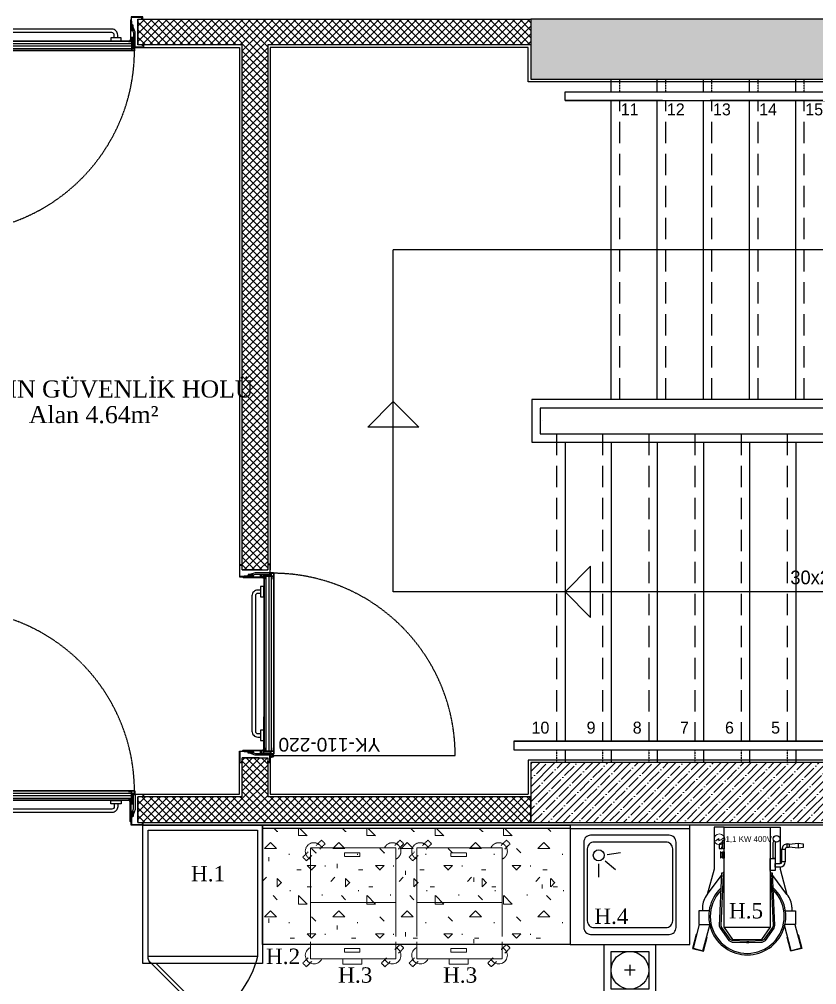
# Model space of a CAD drawing. Header units: millimetres. Extents: x -29311 to -3405, y 28913 to 42880.
# Drawn here: x -24803 to -24337, y 39753 to 40318 of the extents above; entities that cross this region are included whole.
import ezdxf
from ezdxf.enums import TextEntityAlignment as Align

# ---------------------------------------------------------------- set-up
doc = ezdxf.new("R2010")
doc.units = ezdxf.units.MM
doc.linetypes.add('HIDDEN', pattern=[0.375, 0.25, -0.125])
doc.linetypes.add('HIDDEN2', pattern=[0.1875, 0.125, -0.0625])
for name, color, linetype in [('1.2 mm sac', 7, 'Continuous'), ('A-BA', 1, 'Continuous'), ('A-DUVAR', 53, 'Continuous'), ('A-DUVAR-ALCIPAN', 9, 'Continuous'), ('A-DUVAR-TARAMA', 251, 'Continuous'), ('A-KAPI', 214, 'Continuous'), ('A-KAPI-AKSESUAR', 206, 'Continuous'), ('A-KAPI-METAL', 84, 'Continuous'), ('A-KAPI-PROFIL', 206, 'Continuous'), ('A-KORKULUK-KUPESTE', 206, 'Continuous'), ('A-MERDIVEN', 125, 'Continuous'), ('A-MK-SUZGEC', 126, 'Continuous'), ('A-SIVA-IC', 97, 'Continuous'), ('A-TEFRIS', 251, 'Continuous'), ('A-YALITIM-ISI', 251, 'BATTING'), ('A-YAZI', 136, 'Continuous'), ('Kıtc-002 Çizgi', 7, 'Continuous'), ('Kıtc-011 Elk Tes Yazı 001', 1, 'Continuous'), ('Kıtc-014 Elk Tes İşaretler', 1, 'Continuous'), ('level', 10, 'Continuous'), ('stair', 3, 'Continuous'), ('symbol', 8, 'Continuous'), ('trace_down', 8, 'HIDDEN2'), ('yazı2', 9, 'Continuous')]:
    doc.layers.add(name, color=color, linetype=linetype)
for name, color, linetype, lineweight in [('gor-0.05', 63, 'Continuous', 5), ('GRC-mermer tarama', 253, 'Continuous', 13), ('tarama-betonarme', 252, 'Continuous', 13)]:
    doc.layers.add(name, color=color, linetype=linetype, lineweight=lineweight)
doc.styles.add('HA_SMART', font='')
doc.styles.add('ROMANS', font='romans')
doc.styles.get("Standard").update_dxf_attribs({"font": 'arial.ttf'})
doc.styles.add('YAZ', font='times.ttf', dxfattribs={"height": 0.12})
doc.styles.add('YAZ-50', font='times.ttf', dxfattribs={"width": 0.9})
doc.styles.get('HA_SMART').set_extended_font_data('Sakkal Majalla')
doc.linetypes.add('BATTING', pattern='A,0.00254,-2.54,[134,ltypeshp.shx,S=2.54,R=0,X=-2.54,Y=0],-5.08,[134,ltypeshp.shx,S=2.54,R=180,X=2.54,Y=0],-2.54', length=10.16254)
pattern_1 = [(45, (-75202.6075, 54657.0166), (-4.4194174, 4.4194174), []), (45, (-75198.188, 54657.0166), (-4.4194174, 4.4194174), [7.8125, -1.5625, 0, -1.5625])]
pattern_2 = [(45, (-75202.6075, 58858.546), (-2.2097087, 2.2097087), []), (135, (-75202.6075, 58858.546), (-2.2097087, -2.2097087), [])]

# ---------------------------------------------------------------- blocks, each defined once
blk = doc.blocks.new('KAPIYANGIN')
at = {"color": 8, "linetype": 'HIDDEN'}
blk.add_lwpolyline([(85085.65, 20208.57), (85192.35, 20208.57, 0.411438), (85086.66, 20315.27, 0.002371), (85085.65, 20315.28)], format="xyb", dxfattribs=at)
for radius in [1, 0.5, 0.4]:
    blk.add_circle((85085.12, 20208.45), radius)
at = {"linetype": 'ByBlock', "ltscale": 12}
blk.add_arc((85080.61, 20211.14), 0.0345, 188.5836, 255.4134, dxfattribs=at)
at = {"layer": '1.2 mm sac', "color": 0}
blk.add_line((85084.38, 20211.1), (85080.6, 20211.1), dxfattribs=at)
at = {"layer": 'A-DUVAR'}
for points in [[(85077.62, 20317.25), (85067.62, 20317.25)], [(85077.62, 20207.25), (85067.62, 20207.25)]]:
    blk.add_lwpolyline(points, dxfattribs=at)
at = {"layer": 'A-DUVAR-ALCIPAN', "linetype": 'ByBlock', "ltscale": 12}
for p, q in [((85081.77, 20211.3), (85081.77, 20313.6)), ((85084.77, 20211.3), (85084.77, 20315.3))]:
    blk.add_line(p, q, dxfattribs=at)
at = {"layer": 'A-KAPI-AKSESUAR', "ltscale": 12}
for points in [[(85078.42, 20305.45), (85076.82, 20305.45, 0.414214), (85073.42, 20302.05), (85073.42, 20222.85, 0.414214), (85076.82, 20219.45), (85078.42, 20219.45)], [(85078.42, 20303.45), (85076.82, 20303.45, 0.414214), (85075.42, 20302.05), (85075.42, 20222.85, 0.414214), (85076.82, 20221.45), (85078.42, 20221.45)]]:
    blk.add_lwpolyline(points, format="xyb", dxfattribs=at)
for points in [[(85080.42, 20301.45), (85080.42, 20307.45), (85078.42, 20307.45), (85078.42, 20301.45)], [(85080.42, 20217.45), (85080.42, 20223.45), (85078.42, 20223.45), (85078.42, 20217.45)]]:
    blk.add_lwpolyline(points, close=True, dxfattribs=at)
at = {"layer": 'A-KAPI-METAL'}
for p, q in [((85080.42, 20313.87), (85080.42, 20215.81)), ((85084.35, 20313.95), (85080.5, 20313.95)), ((85080.57, 20313.8), (85085.97, 20313.8)), ((85080.57, 20313.8), (85080.57, 20311.8)), ((85080.57, 20313.8), (85080.57, 20213.1)), ((85080.77, 20311.8), (85080.57, 20311.8)), ((85080.77, 20313.6), (85085.77, 20313.6)), ((85080.77, 20313.6), (85080.77, 20311.8)), ((85084.22, 20315.37), (85084.22, 20314.01)), ((85084.22, 20314.01), (85084.37, 20314.01)), ((85086.04, 20315.45), (85084.3, 20315.45)), ((85084.37, 20313.99), (85084.37, 20315.3)), ((85085.97, 20315.3), (85084.37, 20315.3)), ((85084.37, 20315.26), (85084.52, 20315.26)), ((85084.52, 20315.26), (85084.52, 20313.89)), ((85084.77, 20315.3), (85085.97, 20315.3)), ((85085.77, 20311.8), (85085.77, 20313.6)), ((85085.97, 20311.8), (85085.77, 20311.8)), ((85085.97, 20315.3), (85085.97, 20209.6)), ((85085.97, 20313.8), (85085.97, 20311.8)), ((85086.12, 20315.37), (85086.12, 20209.53)), ((85080.42, 20211.03), (85080.42, 20231.28)), ((85084.35, 20210.95), (85080.5, 20210.95)), ((85080.57, 20213.1), (85080.77, 20213.1)), ((85080.57, 20211.1), (85080.57, 20213.1)), ((85080.57, 20211.1), (85085.97, 20211.1)), ((85080.77, 20213.1), (85080.77, 20211.3)), ((85080.77, 20211.3), (85085.77, 20211.3)), ((85084.22, 20209.53), (85084.22, 20210.89)), ((85084.22, 20210.89), (85084.37, 20210.89)), ((85086.04, 20209.45), (85084.3, 20209.45)), ((85084.37, 20210.91), (85084.37, 20209.6)), ((85084.37, 20209.65), (85084.52, 20209.65)), ((85085.97, 20209.6), (85084.37, 20209.6)), ((85084.52, 20209.65), (85084.52, 20211.01)), ((85085.97, 20209.6), (85084.77, 20209.6)), ((85085.77, 20213.1), (85085.97, 20213.1)), ((85085.77, 20213.1), (85085.77, 20211.3)), ((85085.97, 20211.1), (85085.97, 20213.1))]:
    blk.add_line(p, q, dxfattribs=at)
for points in [[(85066.12, 20320.15), (85066.12, 20313.35, 0.414214), (85066.22, 20313.25), (85074.22, 20313.25), (85074.22, 20313.45), (85066.37, 20313.45, -0.414214), (85066.32, 20313.5), (85066.32, 20320, -0.414214), (85066.37, 20320.05), (85067.37, 20320.05, -0.414214), (85067.42, 20320), (85067.42, 20319.25), (85067.62, 20319.25), (85067.62, 20320.15, 0.414214), (85067.52, 20320.25), (85066.22, 20320.25, 0.414214)], [(85082.72, 20320.65, 0.414214), (85082.62, 20320.55), (85082.62, 20319.65), (85082.82, 20319.65), (85082.82, 20320.4, -0.414214), (85082.87, 20320.45), (85083.87, 20320.45, -0.414214), (85083.92, 20320.4), (85083.92, 20314.6, -0.414214), (85083.87, 20314.55), (85078.32, 20314.55, 0.414214), (85078.22, 20314.43), (85078.22, 20313.15, 0.414154), (85078.32, 20313.05), (85079.87, 20313.05), (85069.61, 20313.05), (85068.2, 20313.05), (85069.61, 20313.05), (85069.61, 20313.25), (85068.2, 20313.25, 1), (85068.2, 20312.85), (85079.9, 20312.85, 0.938583), (85079.87, 20313.25), (85078.47, 20313.25, -0.414214), (85078.42, 20313.3), (85078.42, 20314.3, -0.414214), (85078.47, 20314.35), (85084.02, 20314.35, 0.414214), (85084.12, 20314.45), (85084.12, 20320.55, 0.414214), (85084.02, 20320.65)], [(85066.12, 20204.35), (85066.12, 20211.15, -0.414214), (85066.22, 20211.25), (85074.22, 20211.25), (85074.22, 20211.05), (85066.37, 20211.05, 0.414214), (85066.32, 20211), (85066.32, 20204.5, 0.414214), (85066.37, 20204.45), (85067.37, 20204.45, 0.414214), (85067.42, 20204.5), (85067.42, 20205.25), (85067.62, 20205.25), (85067.62, 20204.35, -0.414214), (85067.52, 20204.25), (85066.22, 20204.25, -0.414214)], [(85082.72, 20204.25, -0.414214), (85082.62, 20204.35), (85082.62, 20205.25), (85082.82, 20205.25), (85082.82, 20204.5, 0.414214), (85082.87, 20204.45), (85083.87, 20204.45, 0.414214), (85083.92, 20204.5), (85083.92, 20209.9, 0.414214), (85083.87, 20209.95), (85078.42, 20209.95, -0.414214), (85078.32, 20210.08), (85078.32, 20211.35, -0.414154), (85078.42, 20211.45), (85079.87, 20211.45), (85069.61, 20211.45), (85068.2, 20211.45), (85069.61, 20211.45), (85069.61, 20211.25), (85068.2, 20211.25, -1), (85068.2, 20211.65), (85079.9, 20211.65, -0.938583), (85079.87, 20211.25), (85078.57, 20211.25, 0.414214), (85078.52, 20211.2), (85078.52, 20210.21, 0.414214), (85078.57, 20210.15), (85084.02, 20210.15, -0.414214), (85084.12, 20210.05), (85084.12, 20204.35, -0.414214), (85084.02, 20204.25)]]:
    blk.add_lwpolyline(points, format="xyb", close=True, dxfattribs=at)
for centre, radius, start, end in [((85080.5, 20313.87), 0.08, 90, 180), ((85084.3, 20315.37), 0.08, 90, 180), ((85084.33, 20314), 0.0478, 295.1719, 356.1095), ((85084.44, 20313.88), 0.0816, 267.7148, 4.0381), ((85086.04, 20315.37), 0.08, 0, 90), ((85080.5, 20211.03), 0.08, 180, 270), ((85084.3, 20209.53), 0.08, 180, 270), ((85084.33, 20210.91), 0.0478, 3.8905, 64.8281), ((85084.44, 20211.02), 0.0816, 355.9619, 92.2852), ((85086.04, 20209.53), 0.08, 270, 0)]:
    blk.add_arc(centre, radius, start, end, dxfattribs=at)
at = {"layer": 'A-KAPI-PROFIL'}
for points in [[(85075.22, 20315.61), (85072.17, 20314.51), (85071.11, 20314.51), (85071.11, 20313.51), (85072.34, 20313.51), (85075.56, 20314.66), (85083.92, 20314.66), (85083.92, 20315.61)], [(85075.22, 20208.9), (85072.17, 20210), (85071.11, 20210), (85071.11, 20211), (85072.34, 20211), (85075.56, 20209.84), (85083.92, 20209.84), (85083.92, 20208.9)]]:
    blk.add_lwpolyline(points, close=True, dxfattribs=at)
for points in [[(85068.8, 20313.61), (85068.8, 20313.51), (85070.37, 20313.51), (85071.73, 20314.29), (85074.11, 20314.29), (85074.11, 20313.59), (85074.21, 20313.59), (85074.21, 20314.39), (85071.71, 20314.39), (85070.35, 20313.61), (85068.8, 20313.61)], [(85068.8, 20210.9), (85068.8, 20211), (85070.37, 20211), (85071.73, 20210.21), (85074.11, 20210.21), (85074.11, 20210.91), (85074.21, 20210.91), (85074.21, 20210.11), (85071.71, 20210.11), (85070.35, 20210.9), (85068.8, 20210.9)]]:
    blk.add_lwpolyline(points, dxfattribs=at)
at = {"layer": 'A-KAPI-PROFIL', "color": 8}
for points in [[(85079.05, 20314.33, 0.414214), (85078.85, 20314.13), (85078.85, 20313.48, 0.414214), (85079.05, 20313.28), (85080.07, 20313.28), (85080.07, 20312.82), (85079.93, 20312.82, 1), (85079.93, 20312.62), (85080.22, 20312.62, 0.414214), (85080.32, 20312.72), (85080.32, 20313.85), (85080.32, 20314.13, 0.414214), (85080.12, 20314.33)], [(85079.05, 20211.23, 0.414214), (85078.85, 20211.03), (85078.85, 20210.38, 0.414214), (85079.05, 20210.18), (85080.12, 20210.18, 0.414214), (85080.32, 20210.38), (85080.32, 20211.78, 0.414214), (85080.22, 20211.88), (85079.93, 20211.88, 1), (85079.93, 20211.68), (85080.07, 20211.68), (85080.07, 20211.23)]]:
    blk.add_lwpolyline(points, format="xyb", close=True, dxfattribs=at)
at = {"layer": 'A-YALITIM-ISI', "linetype": 'BATTING', "ltscale": 0.001}
blk.add_line((85083.27, 20313.6), (85083.27, 20211.3), dxfattribs=at)
at = {"layer": 'DEFPOINTS', "linetype": 'ByBlock', "ltscale": 12}
for p, q in [((85067.62, 20317.25), (85082.62, 20317.25)), ((85067.62, 20207.25), (85082.62, 20207.25))]:
    blk.add_line(p, q, dxfattribs=at)
at = {"layer": 'level', "insert": (85088.92, 20210.94), "char_height": 8, "width": 57.5362, "attachment_point": 3, "rotation": 180}
blk.add_mtext('YK-110-220', dxfattribs=at)
blk = doc.blocks.new('YANGIN KAPISII')
at = {"color": 8, "linetype": 'HIDDEN'}
blk.add_lwpolyline([(84749.46, 15361.45), (84749.46, 15468.15, -0.411438), (84856.16, 15362.46, -0.002371), (84856.17, 15361.45)], format="xyb", dxfattribs=at)
for radius in [1, 0.5, 0.4]:
    blk.add_circle((84749.34, 15360.92), radius)
at = {"linetype": 'ByBlock', "ltscale": 12}
blk.add_arc((84752.03, 15356.41), 0.0345, 194.5866, 261.4164, dxfattribs=at)
at = {"layer": '1.2 mm sac', "color": 0}
blk.add_line((84751.99, 15360.18), (84751.99, 15356.4), dxfattribs=at)
at = {"layer": 'A-DUVAR'}
for points in [[(84748.14, 15353.42), (84748.14, 15343.42)], [(84858.14, 15353.42), (84858.14, 15343.42)]]:
    blk.add_lwpolyline(points, dxfattribs=at)
at = {"layer": 'A-DUVAR-ALCIPAN', "linetype": 'ByBlock', "ltscale": 12}
for p, q in [((84752.19, 15360.57), (84856.19, 15360.57)), ((84752.19, 15357.57), (84854.49, 15357.57))]:
    blk.add_line(p, q, dxfattribs=at)
at = {"layer": 'A-KAPI-AKSESUAR', "ltscale": 12}
for points in [[(84758.34, 15356.22), (84764.34, 15356.22), (84764.34, 15354.22), (84758.34, 15354.22)], [(84842.34, 15356.22), (84848.34, 15356.22), (84848.34, 15354.22), (84842.34, 15354.22)]]:
    blk.add_lwpolyline(points, close=True, dxfattribs=at)
for points in [[(84846.34, 15354.22), (84846.34, 15352.62, -0.414214), (84842.94, 15349.22), (84763.74, 15349.22, -0.414214), (84760.34, 15352.62), (84760.34, 15354.22)], [(84844.34, 15354.22), (84844.34, 15352.62, -0.414214), (84842.94, 15351.22), (84763.74, 15351.22, -0.414214), (84762.34, 15352.62), (84762.34, 15354.22)]]:
    blk.add_lwpolyline(points, format="xyb", dxfattribs=at)
at = {"layer": 'A-KAPI-METAL'}
for p, q in [((84750.34, 15361.84), (84750.34, 15360.1)), ((84856.26, 15361.92), (84750.42, 15361.92)), ((84856.19, 15361.77), (84750.49, 15361.77)), ((84750.49, 15361.77), (84750.49, 15360.57)), ((84750.49, 15361.77), (84750.49, 15360.17)), ((84751.99, 15356.37), (84751.99, 15361.77)), ((84751.99, 15361.77), (84753.99, 15361.77)), ((84752.19, 15356.57), (84752.19, 15361.57)), ((84753.99, 15361.57), (84752.19, 15361.57)), ((84753.99, 15361.57), (84753.99, 15361.77)), ((84854.69, 15361.77), (84852.69, 15361.77)), ((84852.69, 15361.77), (84852.69, 15361.57)), ((84852.69, 15361.57), (84854.49, 15361.57)), ((84854.49, 15356.57), (84854.49, 15361.57)), ((84854.69, 15356.37), (84854.69, 15361.77)), ((84856.19, 15360.57), (84856.19, 15361.77)), ((84856.19, 15361.77), (84856.19, 15360.17)), ((84856.34, 15361.84), (84856.34, 15360.1)), ((84750.42, 15360.02), (84751.78, 15360.02)), ((84751.8, 15360.17), (84750.49, 15360.17)), ((84750.54, 15360.17), (84750.54, 15360.32)), ((84750.54, 15360.32), (84751.91, 15360.32)), ((84751.78, 15360.02), (84751.78, 15360.17)), ((84751.84, 15360.15), (84751.84, 15356.3)), ((84751.92, 15356.22), (84772.17, 15356.22)), ((84751.99, 15356.37), (84753.99, 15356.37)), ((84753.99, 15356.57), (84752.19, 15356.57)), ((84753.99, 15356.37), (84753.99, 15356.57)), ((84854.69, 15356.37), (84753.99, 15356.37)), ((84854.76, 15356.22), (84756.71, 15356.22)), ((84854.49, 15356.57), (84852.69, 15356.57)), ((84852.69, 15356.57), (84852.69, 15356.37)), ((84854.69, 15356.37), (84852.69, 15356.37)), ((84856.15, 15360.32), (84854.78, 15360.32)), ((84854.84, 15360.15), (84854.84, 15356.3)), ((84854.88, 15360.17), (84856.19, 15360.17)), ((84854.9, 15360.02), (84854.9, 15360.17)), ((84856.26, 15360.02), (84854.9, 15360.02)), ((84856.15, 15360.17), (84856.15, 15360.32))]:
    blk.add_line(p, q, dxfattribs=at)
for points in [[(84745.14, 15358.52, 0.414214), (84745.24, 15358.42), (84746.14, 15358.42), (84746.14, 15358.62), (84745.39, 15358.62, -0.414214), (84745.34, 15358.67), (84745.34, 15359.67, -0.414214), (84745.39, 15359.72), (84750.79, 15359.72, -0.414214), (84750.84, 15359.67), (84750.84, 15354.22, 0.414214), (84750.97, 15354.12), (84752.24, 15354.12, 0.414154), (84752.34, 15354.22), (84752.34, 15355.67), (84752.34, 15345.41), (84752.34, 15344), (84752.34, 15345.41), (84752.14, 15345.41), (84752.14, 15344, 1), (84752.54, 15344), (84752.54, 15355.7, 0.938583), (84752.14, 15355.67), (84752.14, 15354.37, -0.414214), (84752.09, 15354.32), (84751.1, 15354.32, -0.414214), (84751.04, 15354.37), (84751.04, 15359.82, 0.414214), (84750.94, 15359.92), (84745.24, 15359.92, 0.414214), (84745.14, 15359.82)], [(84861.54, 15358.52, -0.414214), (84861.44, 15358.42), (84860.54, 15358.42), (84860.54, 15358.62), (84861.29, 15358.62, 0.414214), (84861.34, 15358.67), (84861.34, 15359.67, 0.414214), (84861.29, 15359.72), (84855.49, 15359.72, 0.414214), (84855.44, 15359.67), (84855.44, 15354.12, -0.414214), (84855.32, 15354.02), (84854.04, 15354.02, -0.414154), (84853.94, 15354.12), (84853.94, 15355.67), (84853.94, 15345.41), (84853.94, 15344), (84853.94, 15345.41), (84854.14, 15345.41), (84854.14, 15344, -1), (84853.74, 15344), (84853.74, 15355.7, -0.938583), (84854.14, 15355.67), (84854.14, 15354.27, 0.414214), (84854.19, 15354.22), (84855.19, 15354.22, 0.414214), (84855.24, 15354.27), (84855.24, 15359.82, -0.414214), (84855.34, 15359.92), (84861.44, 15359.92, -0.414214), (84861.54, 15359.82)], [(84745.24, 15341.92), (84752.04, 15341.92, 0.414214), (84752.14, 15342.02), (84752.14, 15350.01), (84751.94, 15350.01), (84751.94, 15342.17, -0.414214), (84751.89, 15342.12), (84745.39, 15342.12, -0.414214), (84745.34, 15342.17), (84745.34, 15343.17, -0.414214), (84745.39, 15343.22), (84746.14, 15343.22), (84746.14, 15343.42), (84745.24, 15343.42, 0.414214), (84745.14, 15343.32), (84745.14, 15342.02, 0.414214)], [(84861.04, 15341.92), (84854.24, 15341.92, -0.414214), (84854.14, 15342.02), (84854.14, 15350.01), (84854.34, 15350.01), (84854.34, 15342.17, 0.414214), (84854.39, 15342.12), (84860.89, 15342.12, 0.414214), (84860.94, 15342.17), (84860.94, 15343.17, 0.414214), (84860.89, 15343.22), (84860.14, 15343.22), (84860.14, 15343.42), (84861.04, 15343.42, -0.414214), (84861.14, 15343.32), (84861.14, 15342.02, -0.414214)]]:
    blk.add_lwpolyline(points, format="xyb", close=True, dxfattribs=at)
for centre, radius, start, end in [((84750.42, 15361.84), 0.08, 90, 180), ((84856.26, 15361.84), 0.08, 0, 90), ((84750.42, 15360.1), 0.08, 180, 270), ((84751.8, 15360.13), 0.0478, 25.1719, 86.1095), ((84751.92, 15356.3), 0.08, 180, 270), ((84751.91, 15360.24), 0.0816, 357.7148, 94.0381), ((84854.77, 15360.24), 0.0816, 85.9619, 182.2852), ((84854.76, 15356.3), 0.08, 270, 0), ((84854.89, 15360.13), 0.0478, 93.8905, 154.8281), ((84856.26, 15360.1), 0.08, 270, 0)]:
    blk.add_arc(centre, radius, start, end, dxfattribs=at)
at = {"layer": 'A-KAPI-PROFIL'}
for points in [[(84749.79, 15351.02), (84750.89, 15347.97), (84750.89, 15346.91), (84751.89, 15346.91), (84751.89, 15348.14), (84750.73, 15351.36), (84750.73, 15359.72), (84749.79, 15359.72)], [(84856.5, 15351.02), (84855.4, 15347.97), (84855.4, 15346.91), (84854.4, 15346.91), (84854.4, 15348.14), (84855.56, 15351.36), (84855.56, 15359.72), (84856.5, 15359.72)]]:
    blk.add_lwpolyline(points, close=True, dxfattribs=at)
at = {"layer": 'A-KAPI-PROFIL', "color": 8}
for points in [[(84752.12, 15354.85, -0.414214), (84751.92, 15354.65), (84751.27, 15354.65, -0.414214), (84751.07, 15354.85), (84751.07, 15355.92, -0.414214), (84751.27, 15356.12), (84752.67, 15356.12, -0.414214), (84752.77, 15356.02), (84752.77, 15355.72, -1), (84752.57, 15355.72), (84752.57, 15355.87), (84752.12, 15355.87)], [(84855.22, 15354.85, -0.414214), (84855.02, 15354.65), (84854.37, 15354.65, -0.414214), (84854.17, 15354.85), (84854.17, 15355.87), (84853.72, 15355.87), (84853.72, 15355.72, -1), (84853.52, 15355.72), (84853.52, 15356.02, -0.414214), (84853.62, 15356.12), (84854.74, 15356.12), (84855.02, 15356.12, -0.414214), (84855.22, 15355.92)]]:
    blk.add_lwpolyline(points, format="xyb", close=True, dxfattribs=at)
at = {"layer": 'A-KAPI-PROFIL'}
for points in [[(84751.79, 15344.6), (84751.89, 15344.6), (84751.89, 15346.17), (84751.11, 15347.53), (84751.11, 15349.91), (84751.81, 15349.91), (84751.81, 15350.01), (84751.01, 15350.01), (84751.01, 15347.51), (84751.79, 15346.15), (84751.79, 15344.6)], [(84854.5, 15344.6), (84854.4, 15344.6), (84854.4, 15346.17), (84855.18, 15347.53), (84855.18, 15349.91), (84854.48, 15349.91), (84854.48, 15350.01), (84855.28, 15350.01), (84855.28, 15347.51), (84854.5, 15346.15), (84854.5, 15344.6)]]:
    blk.add_lwpolyline(points, dxfattribs=at)
at = {"layer": 'A-YALITIM-ISI', "linetype": 'BATTING', "ltscale": 0.001}
blk.add_line((84854.49, 15359.07), (84752.19, 15359.07), dxfattribs=at)
at = {"layer": 'DEFPOINTS', "linetype": 'ByBlock', "ltscale": 12}
for p, q in [((84748.14, 15343.42), (84748.14, 15358.42)), ((84858.14, 15343.42), (84858.14, 15358.42))]:
    blk.add_line(p, q, dxfattribs=at)
at = {"layer": 'level', "insert": (84751.83, 15364.72), "char_height": 8, "width": 13.9869, "attachment_point": 9, "rotation": 270}
blk.add_mtext('YK-110-220', dxfattribs=at)
blk = doc.blocks.new('oking')
at = {"layer": 'symbol'}
for p, q in [((99299.11, 28222.37), (99299.11, 28192.37)), ((99299.11, 28222.37), (99314.11, 28207.37)), ((99314.11, 28207.37), (99299.11, 28192.37))]:
    blk.add_line(p, q, dxfattribs=at)
blk = doc.blocks.new('3r3')
at = {"layer": 'A-KORKULUK-KUPESTE'}
for p, q in [((1081, 223.75), (1081, 228.75)), ((1138, 223.75), (1081, 223.75)), ((1381, 223.75), (1166, 223.75)), ((1051, -151.25), (1051, -156.25)), ((1351, -151.25), (1051, -151.25))]:
    blk.add_line(p, q, dxfattribs=at)
for points in [[(1081, 228.75), (1381, 228.75)], [(1081, 223.75), (1381, 223.75)], [(1051, -151.25), (1351, -151.25)], [(1051, -156.25), (1351, -156.25)]]:
    blk.add_lwpolyline(points, dxfattribs=at)
for points in [[(1061.5, 23.75), (1370.5, 23.75), (1370.5, 48.75), (1061.5, 48.75)], [(1066.5, 28.75), (1365.5, 28.75), (1365.5, 43.75), (1066.5, 43.75)]]:
    blk.add_lwpolyline(points, close=True, dxfattribs=at)
at = {"layer": 'A-MERDIVEN'}
for p, q in [((1108, 228.75), (1108, 236.25)), ((1135, 228.75), (1135, 236.25)), ((1162, 228.75), (1162, 236.25)), ((1108, 48.75), (1108, 223.75)), ((1135, 48.75), (1135, 223.75)), ((1162, 48.75), (1162, 223.75)), ((1189, 48.75), (1189, 223.75)), ((1216, 48.75), (1216, 223.75)), ((1081, 23.75), (1081, -151.25)), ((1108, 23.75), (1108, -151.25)), ((1135, 23.75), (1135, -151.25)), ((1162, 23.75), (1162, -151.25)), ((1189, 23.75), (1189, -151.25)), ((1216, 23.75), (1216, -151.25)), ((1081, -156.25), (1081, -163.75)), ((1108, -156.25), (1108, -163.75)), ((1135, -156.25), (1135, -163.75)), ((1162, -156.25), (1162, -163.75)), ((1189, -156.25), (1189, -163.75)), ((1216, -156.25), (1216, -163.75))]:
    blk.add_line(p, q, dxfattribs=at)
at = {"layer": 'stair'}
blk.add_line((1068, 36.25), (1068, 36.25), dxfattribs=at)
at = {"layer": 'symbol'}
for p, q in [((980.5, -63.75), (980.5, 136.25)), ((1451.19, 136.25), (980.5, 136.25)), ((1451.19, -63.75), (980.5, -63.75))]:
    blk.add_line(p, q, dxfattribs=at)
at = {"layer": 'trace_down'}
for p, q in [((1113, 228.75), (1113, 236.25)), ((1113, 228.75), (1113, 236.25)), ((1140, 228.75), (1140, 236.25)), ((1167, 228.75), (1167, 236.25)), ((1194, 228.75), (1194, 236.25)), ((1221, 228.75), (1221, 236.25)), ((1076, -156.25), (1076, -163.75)), ((1103, -156.25), (1103, -163.75)), ((1130, -156.25), (1130, -163.75)), ((1157, -156.25), (1157, -163.75)), ((1184, -156.25), (1184, -163.75)), ((1211, -156.25), (1211, -163.75))]:
    blk.add_line(p, q, dxfattribs=at)
at = {"layer": 'trace_down', "ltscale": 100}
for p, q in [((1189, 228.75), (1189, 236.25)), ((1216, 228.75), (1216, 236.25)), ((1113, 48.75), (1113, 223.75)), ((1140, 48.75), (1140, 223.75)), ((1167, 48.75), (1167, 223.75)), ((1194, 48.75), (1194, 223.75)), ((1221, 48.75), (1221, 223.75)), ((1076, 28.75), (1076, -151.25)), ((1103, 28.75), (1103, -151.25)), ((1130, 28.75), (1130, -151.25)), ((1157, 28.75), (1157, -151.25)), ((1184, 28.75), (1184, -151.25)), ((1211, 28.75), (1211, -151.25))]:
    blk.add_line(p, q, dxfattribs=at)
at = {"layer": 'symbol', "xscale": -1, "rotation": 270}
blk.add_blockref('oking', (-27226.87, -99266.51), dxfattribs=at)
at = {"layer": 'symbol', "rotation": 180}
blk.add_blockref('oking', (100395.11, 28143.62), dxfattribs=at)
at = {"layer": 'yazı2', "attachment_point": 3, "style": 'HA_SMART'}
for s, insert, char_height, width in [('11', (1124.03, 222.03), 7, 10.5859), ('12', (1151.03, 222.03), 7, 10.5859), ('13', (1178.03, 222.03), 7, 10.5859), ('14', (1205.03, 222.03), 7, 10.5859), ('15', (1232.03, 222.03), 7, 10.5859), ('30x27x16.6', (1268.18, -51.35), 8, 63.7114), ('10', (1071.84, -139.77), 7, 10.5859), ('9', (1098.84, -139.77), 7, 10.5859), ('8', (1125.84, -139.77), 7, 10.5859), ('7', (1153.51, -139.77), 7, 10.5859), ('6', (1179.84, -139.77), 7, 10.5859), ('5', (1206.84, -139.77), 7, 10.5859)]:
    blk.add_mtext(s, dxfattribs=dict(at, insert=insert, char_height=char_height, width=width))
blk = doc.blocks.new('MerTT. 70-180')
at = {"layer": 'GRC-mermer tarama'}
h = blk.add_hatch(dxfattribs=at)
h.set_pattern_fill('', color=256, scale=40, style=0)
h.set_pattern_definition([(360, (0, 0), (40, 40), [5, -35]), (90, (0, 0), (-40, 40), [5, -35]), (135, (5, 0), (-40, 1e-14), [7.071, -49.4975]), (360, (5, 22.5), (40, 40), [5, -35]), (45, (7.5, 20), (1e-14, 40), [3.5355, -53.033, 0]), (135, (7.5, 20), (-40, 1e-14), [3.5355, -53.033, 0]), (360, (20, 32.5), (40, 40), [7.071, -32.929]), (45, (20, 32.5), (1e-14, 40), [5, -51.5685]), (135, (27.07, 32.5), (-40, 1e-14), [5, -51.5685]), (90, (27.5, 10), (-40, 40), [5, -35]), (45, (27.5, 10), (1e-14, 40), [3.5355, -53.033, 0]), (135, (30, 12.5), (-40, 1e-14), [3.5355, -53.033, 0]), (360, (5, 10), (40, 40), [2.5, -33.5]), (360, (35, 20), (40, 40), [2.5, -33.5]), (90, (22.5, 25), (-40, 40), [2.5, -33.5]), (135, (27.5, 2.5), (-40, 1e-14), [3.5355, -53.033, 0]), (135, (10, 30), (-40, 1e-14), [3.5355, -53.033, 0]), (45, (18.75, 13.125), (1e-14, 40), [3.5355, -53.033, 0]), (90, (13.75, 5), (-40, 40), [0.625, -39.375]), (90, (15.625, 21.875), (-40, 40), [0.625, -39.375]), (90, (34.375, 28.75), (-40, 40), [0.625, -39.375]), (90, (35, 7.5), (-40, 40), [0.625, -39.375])])
h.paths.add_polyline_path([(-180, -70), (0, -70), (0, -2), (-180, -2)])
for p, q in [((-180, 0), (0, 0)), ((-180, -70), (-180, 0)), ((0, 0), (0, -70)), ((0, -2), (-180, -2)), ((0, -70), (-180, -70))]:
    blk.add_line(p, q)
blk = doc.blocks.new('Evye.70-70')
at = {"color": 251}
for p, q in [((-48.34, -17.24), (-40.53, -16.13)), ((-49.57, -21.05), (-43.47, -26.06)), ((-53.48, -22.71), (-53.48, -30.6))]:
    blk.add_line(p, q, dxfattribs=at)
for points in [[(-70, -70), (0, -70), (0, 0), (-70, 0)], [(-70, -2), (0, -2), (0, 0), (-70, 0)]]:
    blk.add_lwpolyline(points, close=True)
blk.add_lwpolyline([(-58, -64), (-12, -64, 0.414214), (-8, -60), (-8, -10, 0.414214), (-12, -6), (-58, -6, 0.414214), (-62, -10), (-62, -60, 0.414214)], format="xyb", close=True)
blk.add_lwpolyline([(-56, -60), (-14, -60, 0.414214), (-10, -56), (-10, -14, 0.414214), (-14, -10), (-56, -10, 0.414214), (-60, -14), (-60, -56, 0.414214)], format="xyb", close=True, dxfattribs=at)
blk.add_circle((-53.29, -17.74), 3.19, dxfattribs=at)
blk = doc.blocks.new('A$C29431E44')
at = {"layer": 'Kıtc-014 Elk Tes İşaretler', "linetype": 'Continuous', "lineweight": 0}
for p, q in [((2.9, 3.66), (0.96, 2.3)), ((0.96, 2.3), (1, 2.21)), ((1, 2.21), (2.81, 3.48)), ((2.81, 3.48), (2.9, 2.31)), ((3, 2.49), (2.9, 3.66)), ((2.9, 2.31), (5.24, 3.52)), ((5.18, 3.62), (3, 2.49)), ((5.66, 3.81), (5.09, 3.77)), ((5.09, 3.77), (5.17, 3.64)), ((5.17, 3.64), (5.34, 3.36)), ((5.24, 3.52), (5.19, 3.62)), ((5.34, 3.36), (5.66, 3.81))]:
    blk.add_line(p, q, dxfattribs=at)
blk.add_circle((3.16, 3.16), 3.16, dxfattribs=at)
blk = doc.blocks.new('A$C0462114B')
at = {"layer": 'Kıtc-002 Çizgi'}
for p, q in [((47.17, 56.39), (47.17, 65.69)), ((48.32, 65.34), (48.32, 56.39)), ((61.89, 65.33), (61.89, 62.47)), ((48.32, 56.39), (47.17, 56.39)), ((8.68, 35.27), (17, 46.43)), ((18.03, 47.81), (18.61, 48.58)), ((45.95, 47.84), (45.39, 48.58)), ((46.94, 47.84), (45.39, 47.84)), ((46.08, 46.94), (45.39, 46.94)), ((55.32, 35.27), (47, 46.43)), ((5.81, 27.91), (5.81, 25.71)), ((58.19, 27.91), (58.19, 25.71)), ((2.18, 11.99), (0, 3.77)), ((2.47, 11.91), (2.18, 11.99)), ((61.53, 11.91), (61.82, 11.99)), ((61.82, 11.99), (64, 3.77)), ((6.38, 2.07), (8.57, 10.3)), ((8.57, 10.3), (8.28, 10.37)), ((55.43, 10.3), (55.72, 10.37)), ((57.62, 2.07), (55.43, 10.3)), ((0, 3.77), (6.38, 2.07)), ((64, 3.77), (57.62, 2.07))]:
    blk.add_line(p, q, dxfattribs=at)
for points in [[(18.61, 74.81), (12.61, 74.81), (12.61, 50.09), (8.68, 35.27)], [(45.39, 74.81), (51.39, 74.81), (51.39, 53.39)], [(17.62, 65.85), (17.32, 65.85), (15.72, 64.83), (15.72, 62.15), (17.12, 62.15), (17.12, 63.15), (17.62, 63.15)], [(47.17, 65.69), (47.66, 66.61)], [(48.67, 65.97), (48.32, 65.34)], [(56.69, 64.85), (61.89, 65.33), (64.75, 64.95), (64.75, 62.85), (61.89, 62.47), (56.69, 62.95)], [(16.52, 59.84), (16.52, 60.3), (16.42, 60.3), (16.32, 59.6), (16.32, 57.39), (16.42, 56.69), (16.52, 56.69), (16.52, 57.15)], [(51.39, 51.39), (48.32, 51.39), (48.32, 53.39), (51.39, 53.39)], [(51.39, 51.39), (51.39, 50.09), (55.32, 35.27)], [(18.58, 47.81), (17.06, 47.8), (15.73, 17.01), (16.18, 15.58), (21.21, 8.49), (23.16, 7.45), (31.72, 7.16), (33.06, 7.16), (40.84, 7.45), (42.79, 8.49), (47.82, 15.58), (48.27, 17.11), (46.94, 47.84)], [(18.59, 46.91), (17.92, 46.91), (16.64, 17.13), (17, 15.98), (21.82, 9.19), (23.4, 8.34), (31.73, 8.07), (33.05, 8.07), (40.6, 8.34), (42.18, 9.19), (47, 15.98), (47.36, 17.22), (46.08, 46.94)], [(9.74, 25.71), (3.66, 25.71), (3.66, 17.7), (10.04, 17.7)], [(54.41, 25.71), (60.34, 25.71), (60.34, 17.7), (53.92, 17.7)], [(4.01, 17.7), (0.35, 3.93)], [(0.35, 3.93), (6.16, 2.39), (10.12, 17.3)], [(63.65, 3.93), (57.84, 2.39), (53.86, 17.39)], [(59.99, 17.7), (63.65, 3.93)], [(18.61, 15.99), (23.37, 8.95), (40.66, 8.95), (45.39, 15.99)]]:
    blk.add_lwpolyline(points, dxfattribs=at)
for points in [[(18.61, 74.81), (45.39, 74.81), (45.39, 15.99), (18.61, 15.99)], [(18.61, 62.1), (17.62, 62.1), (17.62, 66.9), (18.61, 66.9)], [(55.35, 64.9), (56.69, 64.9), (56.69, 62.9), (55.35, 62.9)], [(17.62, 57.15), (16.52, 57.15), (16.52, 59.84), (17.62, 59.84)], [(17.62, 60.31), (18.61, 60.31), (18.61, 56.67), (17.62, 56.67)], [(52.39, 61.9), (54.35, 61.9), (54.35, 54.39), (52.39, 54.39)], [(48.32, 49.44), (45.43, 49.44), (45.43, 56.39), (48.32, 56.39)]]:
    blk.add_lwpolyline(points, close=True, dxfattribs=at)
blk.add_circle((49.2, 67.9), 2, dxfattribs=at)
for centre, radius, start, end in [((55.39, 61.9), 3, 89.9995, 179.9995), ((55.35, 61.9), 1, 89.9985, 179.9986), ((51.39, 54.39), 1, 269.9985, 359.9984), ((51.34, 54.39), 3, 270.8037, 0.0073), ((32.07, 22.54), 22.56, 126.6501, 129.8454), ((32.07, 22.54), 22.56, 50.643, 53.8026), ((32.07, 22.54), 21.66, 48.4724, 52.0385), ((16.9, 27.82), 11.09, 137.8443, 179.5365), ((32.07, 22.54), 22.56, 133.0214, 47.4933), ((32.07, 22.54), 21.66, 135.5014, 45.0591), ((32.07, 22.54), 21.66, 128.4444, 132.0547), ((47.1, 27.82), 11.09, 0.4635, 42.1557)]:
    blk.add_arc(centre, radius, start, end, dxfattribs=at)
at = {"layer": 'Kıtc-014 Elk Tes İşaretler'}
blk.add_blockref('A$C29431E44', (12.61, 64.46), dxfattribs=at)
at = {"layer": 'Kıtc-011 Elk Tes Yazı 001', "insert": (19.34, 69.45), "char_height": 3.3081, "attachment_point": 1}
blk.add_mtext_dynamic_manual_height_columns('{\\f@Arial Unicode MS|b0|i0|c162|p34;1,1 KW 400V }', width=31.2688, gutter_width=50, heights=[0], dxfattribs=at)
blk = doc.blocks.new('amk200')
at = {"layer": 'gor-0.05', "color": 0, "linetype": 'HIDDEN'}
for points in [[(3.39, 51.39), (6.49, 54.49), (8.61, 52.36), (5.47, 49.23)], [(49.39, 51.39), (52.49, 54.49), (54.61, 52.36), (51.47, 49.23)], [(-1.39, 47.61), (-4.49, 44.51), (-2.36, 42.39), (0.77, 45.53)], [(50, -2), (50, 50), (0, 50), (0, -2)], [(0, 18), (50, 18)], [(49.39, -9.61), (52.49, -6.51), (54.61, -8.64), (51.47, -11.77)], [(-1.39, -14.39), (-4.49, -17.49), (-2.36, -19.61), (0.77, -16.47)], [(44.61, -14.39), (41.51, -17.49), (43.64, -19.61), (46.77, -16.47)]]:
    blk.add_lwpolyline(points, dxfattribs=at)
blk.add_lwpolyline([(20, 47), (29, 47), (29, 45), (20, 45)], close=True, dxfattribs=at)
at = {"layer": 'gor-0.05', "color": 0}
for points in [[(0, -5), (0, -6), (0, -15), (50, -15), (50, -6), (50, -5)], [(19, -15), (19, -18), (30, -18), (30, -15)]]:
    blk.add_lwpolyline(points, dxfattribs=at)
at = {"layer": 'gor-0.05', "color": 0, "linetype": 'Continuous'}
blk.add_lwpolyline([(20, -9), (29, -9), (29, -11), (20, -11)], close=True, dxfattribs=at)
at = {"layer": 'gor-0.05', "color": 0, "linetype": 'HIDDEN'}
for centre, start, end in [((2, 48), 23.5782, 246.4218), ((48, 48), 293.5782, 156.4218)]:
    blk.add_arc(centre, 5, start, end, dxfattribs=at)
at = {"layer": 'gor-0.05', "color": 0}
for centre, start, end in [((2, -13), 113.5782, 336.4218), ((48, -13), 203.5782, 66.4218)]:
    blk.add_arc(centre, 5, start, end, dxfattribs=at)
at = {"layer": 'gor-0.05', "linetype": 'Continuous', "style": 'ROMANS', "width": 0.8}
blk.add_attdef('NO', text='', height=10, dxfattribs=at).set_placement((25, -28), align=Align.MIDDLE)
blk = doc.blocks.new('Frenox Depo Tipi Dolpa Tek Kapı')
for p, q in [((70, 81), (0, 81)), ((0, 81), (0, 0)), ((70, 0), (70, 81)), ((0, 0), (70, 0))]:
    blk.add_line(p, q)
at = {"color": 251}
for p, q in [((67, 78), (3, 78)), ((3, 78), (3, 4)), ((67, 4), (67, 78)), ((3, 4), (67, 4))]:
    blk.add_line(p, q, dxfattribs=at)
at = {"color": 251, "linetype": 'Continuous'}
for p, q in [((2.95, 4), (67.05, 4)), ((62.22, 0), (30.17, -32.06)), ((65.05, 0), (35.11, -29.94)), ((30.17, -32.06), (31.58, -33.47)), ((35.11, -29.94), (30.87, -31.35)), ((30.87, -31.35), (32.29, -32.76)), ((32.29, -32.76), (31.58, -33.47)), ((33.7, -28.52), (35.11, -29.94))]:
    blk.add_line(p, q, dxfattribs=at)
for centre, radius, start, end in [((59.94, 18.71), 58.86, 194.4777, 239.613), ((61.96, 4.05), 5.1, 307.4032, 359.4667)]:
    blk.add_arc(centre, radius, start, end, dxfattribs=at)
blk = doc.blocks.new('süzgeç')
at = {"layer": 'A-MK-SUZGEC'}
for points in [[(85730.95, 14926.1), (85760.95, 14926.1), (85760.95, 14896.1), (85730.95, 14896.1)], [(85734.95, 14922.1), (85756.95, 14922.1), (85756.95, 14900.1), (85734.95, 14900.1)]]:
    blk.add_lwpolyline(points, close=True, dxfattribs=at)
for points in [[(85749.06, 14911.1), (85742.84, 14911.1)], [(85745.95, 14914.21), (85745.95, 14907.99)]]:
    blk.add_lwpolyline(points, dxfattribs=at)
blk.add_circle((85745.95, 14911.1), 11, dxfattribs=at)

msp = doc.modelspace()

# ---------------------------------------------------------------- hatches: boundary and pattern name
at = {"layer": 'A-DUVAR-TARAMA'}
h = msp.add_hatch(dxfattribs=at)
h.set_pattern_fill('ANSI37', color=256, scale=25, style=0)
h.set_pattern_definition([(315, (-75202.6075, 21306.9902), (-2.2097087, -2.2097087), []), (225, (-75202.6075, 21306.9902), (-2.2097087, 2.2097087), [])])
h.paths.add_polyline_path([(-24854.05, 40317.77), (-24844.05, 40317.77), (-24844.05, 40302.77), (-24854.05, 40302.77)])
h.paths.add_polyline_path([(-24734.05, 40317.77), (-24673.05, 40317.77), (-24673.05, 40302.77), (-24734.05, 40302.77)])
h = msp.add_hatch(dxfattribs=at)
h.set_pattern_fill('ANSI37', color=256, scale=25, style=0)
h.set_pattern_definition(pattern_2)
h.paths.add_polyline_path([(-24658.05, 40317.77), (-24658.05, 40302.77), (-24504.05, 40302.77), (-24504.05, 40317.77)])
h.paths.add_polyline_path([(-24673.05, 39995.57), (-24658.05, 39995.57), (-24658.05, 40302.77), (-24658.05, 40317.77), (-24673.05, 40317.77)])
h.paths.add_polyline_path([(-24658.05, 39885.57), (-24673.05, 39885.57), (-24673.05, 39848.87), (-24658.05, 39847.77)])
h = msp.add_hatch(dxfattribs=at)
h.set_pattern_fill('ANSI37', color=256, scale=25, style=0)
h.set_pattern_definition(pattern_2)
h.paths.add_polyline_path([(-24854.05, 39847.77), (-24844.05, 39847.77), (-24844.05, 39862.77), (-24854.05, 39862.77)])
h.paths.add_polyline_path([(-24734.05, 39847.77), (-24673.05, 39847.77), (-24673.05, 39862.77), (-24734.05, 39862.77)])
h = msp.add_hatch(dxfattribs=at)
h.set_pattern_fill('ANSI37', color=256, scale=25, style=0)
h.set_pattern_definition(pattern_2)
h.paths.add_polyline_path([(-24658.05, 39847.77), (-24504.05, 39847.77), (-24504.05, 39862.77), (-24658.05, 39862.77)])
at = {"layer": 'tarama-betonarme'}
h = msp.add_hatch(dxfattribs=at)
h.set_pattern_fill('ANSI35', color=256, scale=25, style=0)
h.set_pattern_definition(pattern_1)
h.paths.add_polyline_path([(-24504.05, 40282.77), (-24200.05, 40282.77), (-24200.05, 40317.77), (-24504.05, 40317.77)])
h.paths.add_polyline_path([(-24014.05, 39847.77), (-23979.05, 39847.77), (-23979.05, 40317.77), (-24014.05, 40317.77)])
h.paths.add_polyline_path([(-23591.79, 40362.77), (-23511.79, 40362.77), (-23511.79, 40282.77), (-23591.79, 40282.77)])
h.paths.add_polyline_path([(-23591.79, 39927.77), (-23511.79, 39927.77), (-23511.79, 39847.77), (-23591.79, 39847.77)])
h.paths.add_polyline_path([(-24307.28, 41178.15), (-24227.28, 41178.15), (-24227.28, 41098.15), (-24307.28, 41098.15)])
h = msp.add_hatch(dxfattribs=at)
h.set_pattern_fill('ANSI35', color=256, scale=25, style=0)
h.set_pattern_definition(pattern_1)
h.paths.add_polyline_path([(-24193.68, 39847.77), (-24193.68, 39882.77), (-24504.05, 39882.77), (-24504.05, 39847.77)])

# ---------------------------------------------------------------- linework, layer by layer
at = {"layer": 'A-BA'}
msp.add_lwpolyline([(-24504.05, 40282.77), (-24200.05, 40282.77), (-24200.05, 40317.77), (-24504.05, 40317.77)], close=True, dxfattribs=at)
msp.add_lwpolyline([(-24193.68, 39847.77), (-24193.68, 39882.77), (-24504.05, 39882.77), (-24504.05, 39847.77), (-24193.68, 39847.77)], dxfattribs=at)
at = {"layer": 'A-DUVAR'}
for p, q in [((-24734.05, 40317.77), (-24673.05, 40317.77)), ((-24734.05, 40302.77), (-24734.05, 40317.77)), ((-24673.05, 40302.77), (-24734.05, 40302.77)), ((-24673.05, 39862.77), (-24734.05, 39862.77)), ((-24734.05, 39862.77), (-24734.05, 39847.77)), ((-24504.05, 39862.77), (-24658.05, 39862.77)), ((-24504.05, 39847.77), (-24504.05, 39862.77)), ((-24734.05, 39847.77), (-24504.05, 39847.77))]:
    msp.add_line(p, q, dxfattribs=at)
for points in [[(-24734.05, 40317.77), (-24734.05, 40302.77)], [(-24673.05, 40317.77), (-24504.05, 40317.77), (-24504.05, 40302.77), (-24658.05, 40302.77), (-24658.05, 39995.57)], [(-24673.05, 39995.57), (-24673.05, 40297.77), (-24673.05, 40297.77), (-24673.05, 40302.77)], [(-24673.05, 39995.57), (-24658.05, 39995.57)], [(-24673.05, 39862.77), (-24673.05, 39867.77), (-24673.05, 39867.77), (-24673.05, 39885.57)], [(-24673.05, 39885.57), (-24658.05, 39885.57)], [(-24658.05, 39885.57), (-24658.05, 39862.77), (-24658.05, 39862.77)], [(-24734.05, 39862.77), (-24734.05, 39847.77)], [(-24504.05, 39862.77), (-24504.05, 39847.77)]]:
    msp.add_lwpolyline(points, dxfattribs=at)
at = {"layer": 'A-SIVA-IC'}
for points in [[(-24225.78, 40319.27), (-23977.55, 40319.27), (-23977.55, 39846.27), (-24731.05, 39846.27)], [(-24734.05, 40301.27), (-24674.55, 40301.27), (-24674.55, 39995.57)], [(-24198.55, 40296.27), (-24198.55, 40281.27), (-24505.55, 40281.27), (-24505.55, 40301.27), (-24656.55, 40301.27), (-24656.55, 39995.57)], [(-24015.55, 40296.27), (-24015.55, 39932.41), (-24120.78, 39869.27), (-24192.18, 39869.27), (-24192.18, 39884.27), (-24505.55, 39884.27), (-24505.55, 39864.27)], [(-24734.05, 39864.27), (-24674.55, 39864.27), (-24674.55, 39885.57)], [(-24656.55, 39885.57), (-24656.55, 39864.27), (-24505.55, 39864.27)]]:
    msp.add_lwpolyline(points, dxfattribs=at)

# ---------------------------------------------------------------- block references
at = {"layer": 'A-KAPI', "rotation": 270}
msp.add_blockref('KAPIYANGIN', (-45051.3, 125385.39), dxfattribs=at)
at = {"layer": 'A-KAPI'}
for name, p in [('KAPIYANGIN', (-109740.68, 19678.32)), ('YANGIN KAPISII', (-109592.2, 24504.35))]:
    msp.add_blockref(name, p, dxfattribs=at)
at = {"layer": 'A-MERDIVEN'}
msp.add_blockref('3r3', (-25565.05, 40046.52), dxfattribs=at)
at = {"layer": 'A-MK-SUZGEC'}
msp.add_blockref('süzgeç', (-110192, 24850.17), dxfattribs=at)
at = {"layer": 'A-TEFRIS'}
for p in [(-24633.05, 39782.93), (-24570.8, 39782.93)]:
    msp.add_blockref('amk200', p, dxfattribs=at)
at = {"layer": 'Kıtc-002 Çizgi', "lineweight": -2, "xscale": -1}
msp.add_blockref('Frenox Depo Tipi Dolpa Tek Kapı', (-24661.05, 39765.27), dxfattribs=at)
at = {"layer": 'Kıtc-002 Çizgi', "lineweight": -2}
for name, p in [('MerTT. 70-180', (-24481.05, 39846.27)), ('Evye.70-70', (-24411.05, 39846.27)), ('A$C0462114B', (-24409.47, 39770.28))]:
    msp.add_blockref(name, p, dxfattribs=at)

# ---------------------------------------------------------------- texts
at = {"layer": 'A-YAZI', "style": 'YAZ'}
for s, p in [('YANGIN GÜVENLİK HOLÜ', (-24759.91, 40096.43)), ('Alan 4.64m²', (-24759.91, 40081.43))]:
    msp.add_text(s, height=10, dxfattribs=at).set_placement(p, align=Align.CENTER)
at = {"layer": 'A-YAZI', "color": 7, "style": 'YAZ-50'}
for s, p in [('H.1', (-24692.96, 39813.33)), ('H.5', (-24378.14, 39791.6)), ('H.4', (-24456.91, 39788.4)), ('H.2', (-24649.08, 39764.95)), ('H.3', (-24606.82, 39753.99)), ('H.3', (-24545.43, 39753.99))]:
    msp.add_text(s, height=9, dxfattribs=at).set_placement(p, align=Align.CENTER)

doc.saveas('drawing.dxf')
